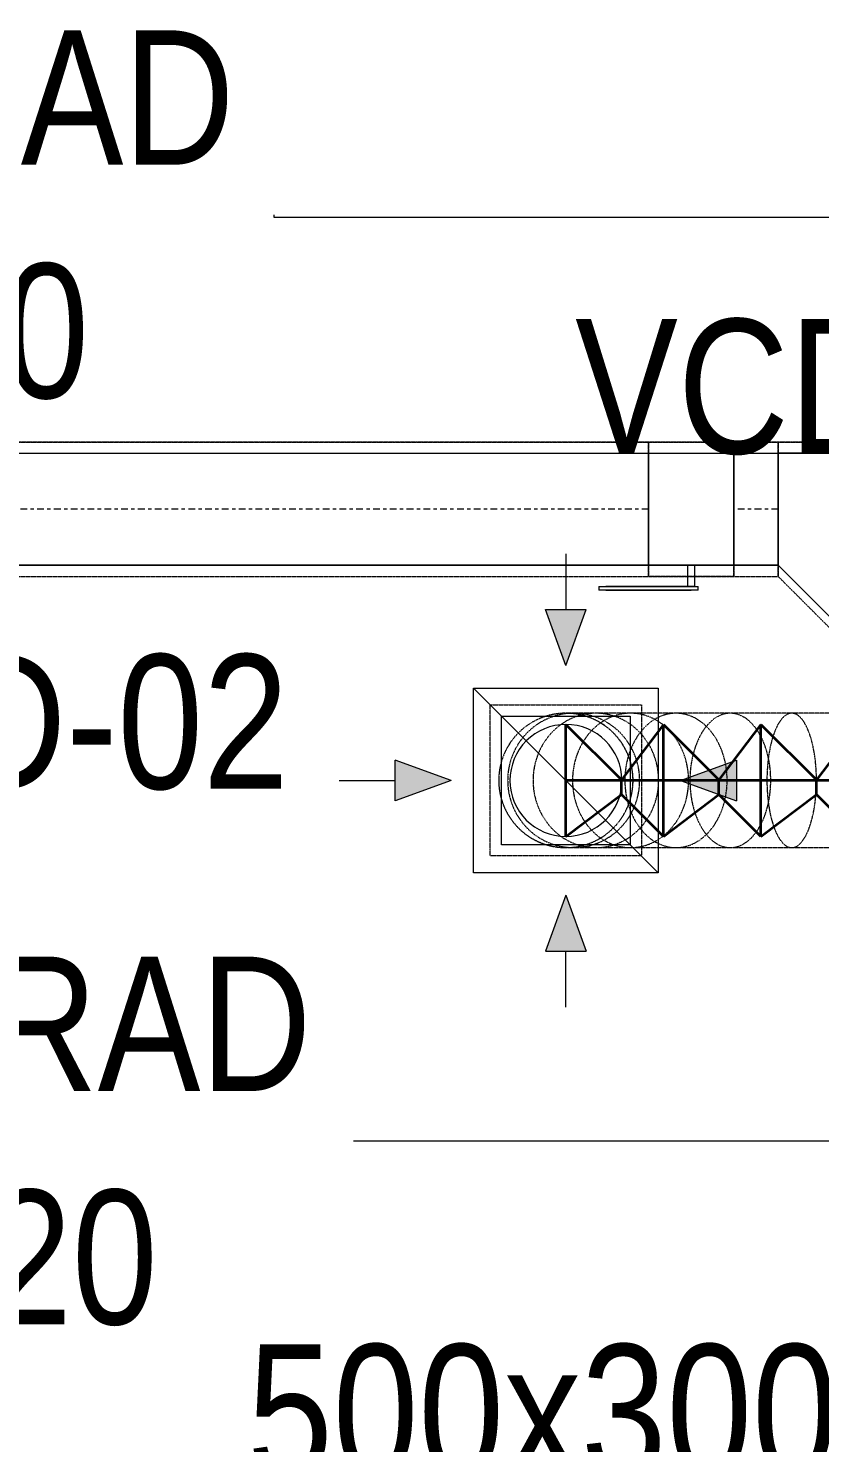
# Model space of a CAD drawing. Header units: inches. Extents: x -83664 to 20107, y -47222 to 19398.
# Drawn here: x -22907 to -21493, y -18322 to -15796 of the extents above; entities that cross this region are included whole.
import ezdxf

# ---------------------------------------------------------------- set-up
doc = ezdxf.new("R2010")
doc.units = ezdxf.units.IN
doc.header["$MEASUREMENT"] = 0
doc.linetypes.add('Center', pattern=[29.999999, 12, -6, 6, -6])
doc.linetypes.add('Hidden 0_50', pattern=[1.0584, 0.5292, -0.5292])
for name, color, linetype, lineweight in [('A-DETL-GENF', 7, 'Continuous', 9), ('G-ANNO-TEXT', 7, 'Continuous', 9), ('M-HVAC-CDFF', 7, 'Continuous', 9), ('M-HVAC-DUCT-CNTR', 7, 'Center', 9), ('M-HVAC-DUCT-IDEN', 7, 'Continuous', 18)]:
    doc.layers.add(name, color=color, linetype=linetype, lineweight=lineweight)
doc.layers.add('M-HVAC-DUCT', color=7, linetype='Continuous', lineweight=9, true_color=0xffe97f)
doc.layers.add('M-HVAC-DUCT-PATT', color=7, linetype='Continuous', lineweight=35, true_color=0x007f00)
doc.styles.add('Arial Narrow_21', font='ARIALN.TTF', dxfattribs={"height": 240})

# ---------------------------------------------------------------- blocks, each defined once
blk = doc.blocks.new('GCE-AT-Return Air Rectangular Diffuser - 230x230-7597546-FIRST FLOOR AC CONDITIONING LAYOUT - PART A')
at = {"layer": 'A-DETL-GENF', "true_color": 0xff00ff}
for points in [[(0, 205), (36.4, 305), (-36.4, 305)], [(-305, -36.4), (-205, 0), (-305, 36.4)], [(305, -36.4), (305, 36.4), (205, 0)], [(36.4, -305), (0, -205), (-36.4, -305)]]:
    blk.add_hatch(color=6, dxfattribs=at).paths.add_polyline_path(points)
at = {"layer": 'A-DETL-GENF', "color": 6, "true_color": 0xff00ff}
for p, q in [((0, 405), (0, 305)), ((0, 205), (-36.4, 305)), ((-36.4, 305), (36.4, 305)), ((0, 205), (36.4, 305)), ((-165, 165), (165, 165)), ((-165, -165), (-165, 165)), ((-165, 165), (165, -165)), ((165, 165), (165, -165)), ((-205, 0), (-305, 36.4)), ((-305, -36.4), (-305, 36.4)), ((205, 0), (305, 36.4)), ((305, 36.4), (305, -36.4)), ((405, 0), (305, 0)), ((-405, 0), (-305, 0)), ((-205, 0), (-305, -36.4)), ((205, 0), (305, -36.4)), ((165, -165), (-165, -165)), ((0, -205), (-36.4, -305)), ((0, -205), (36.4, -305)), ((-36.4, -305), (36.4, -305)), ((0, -405), (0, -305))]:
    blk.add_line(p, q, dxfattribs=at)
blk = doc.blocks.new('M_Rectangular to Round Transition - Angle - 45 Degree-7626202-FIRST FLOOR AC CONDITIONING LAYOUT - PART A')
at = {"layer": 'M-HVAC-DUCT', "color": 6, "true_color": 0xff00ff}
for p, q in [((132975.6, 86453.8), (133205.6, 86453.8)), ((132975.6, 86223.8), (132975.6, 86453.8)), ((133205.6, 86453.8), (133205.6, 86223.8)), ((133205.6, 86223.8), (132975.6, 86223.8))]:
    blk.add_line(p, q, dxfattribs=at)
for start, end in [(90, 180), (0, 90), (180, 270), (270, 0)]:
    blk.add_arc((133090.6, 86338.8), 100, start, end, dxfattribs=at)
blk = doc.blocks.new('M_Rec Tap - Beveled - Standard-7382275-FIRST FLOOR AC CONDITIONING LAYOUT - PART A')
at = {"layer": 'M-HVAC-DUCT', "color": 30, "true_color": 0xff7f00}
for p, q in [((100, 100), (-6.096, 100)), ((-6.096, 100), (100, 100)), ((-6.096, 100), (-6.096, -200)), ((-6.096, -200), (-6.096, 100)), ((100, 100), (100, -100)), ((100, -100), (100, 100)), ((0, -200), (100, -100)), ((0, -200), (100, -100)), ((-6.096, -200), (0, -200)), ((0, -200), (-6.096, -200))]:
    blk.add_line(p, q, dxfattribs=at)
blk = doc.blocks.new('TEMW-ME-DMP-Volume Control Damper - Standard-7399617-FIRST FLOOR AC CONDITIONING LAYOUT - PART A')
at = {"layer": 'M-HVAC-DUCT', "color": 30, "true_color": 0xff7f00}
for p, q in [((-165.1, 138.1), (-165.1, 144.4)), ((-152.4, 144.4), (-165.1, 144.4)), ((-165.1, 138.1), (-152.4, 138.1)), ((0, 144.4), (-152.4, 144.4)), ((-152.4, 144.4), (0, 144.4)), ((0, 138.1), (-152.4, 138.1)), ((-152.4, 138.1), (0, 138.1)), ((-6.3, 100), (-6.3, 138.1)), ((6.4, 138.1), (-6.3, 138.1)), ((6.4, 138.1), (-6.3, 138.1)), ((12.7, 144.4), (0, 144.4)), ((0, 138.1), (12.7, 138.1)), ((6.4, 138.1), (6.4, 100)), ((12.7, 144.4), (12.7, 138.1)), ((-76.2, 100), (-76.2, -100)), ((-76.2, -100), (-76.2, 100)), ((76.2, 100), (-76.2, 100)), ((-76.2, 100), (76.2, 100)), ((-76.2, 100), (76.2, 100)), ((-6.3, 100), (6.4, 100)), ((-6.3, 100), (6.4, 100)), ((76.2, 100), (76.2, -100)), ((76.2, -100), (76.2, 100)), ((-76.2, -100), (76.2, -100)), ((-76.2, -100), (76.2, -100)), ((-76.2, -100), (76.2, -100))]:
    blk.add_line(p, q, dxfattribs=at)
blk = doc.blocks.new('TEMW-SMBZ-HO-BM-HVAC-00002_rvt-1-FIRST FLOOR AC CONDITIONING LAYOUT - PART A')
at = {"layer": 'M-HVAC-DUCT', "color": 30, "linetype": 'Hidden 0_50', "true_color": 0xff7f00}
for p, q in [((129657.6, 81837), (126929.3, 81837)), ((126929.3, 81837), (129657.6, 81837)), ((129657.6, 81837), (129657.6, 81597)), ((129657.6, 81597), (129657.6, 81837)), ((129810, 81837), (129657.6, 81837)), ((129657.6, 81837), (129657.6, 81597)), ((129657.6, 81597), (129657.6, 81837)), ((129657.6, 81837), (129810, 81837)), ((129810, 81597), (129810, 81837)), ((129810, 81837), (129810, 81597)), ((129810, 81837), (129810, 81597)), ((129810, 81597), (129810, 81837)), ((129889.3, 81837), (129810, 81837)), ((129810, 81837), (129889.3, 81837)), ((129889.3, 81837), (130015.3, 81837)), ((129889.3, 81597), (129889.3, 81837)), ((129889.3, 81837), (129889.3, 81597)), ((130015.3, 81837), (129889.3, 81837)), ((129889.3, 81837), (129889.3, 81597)), ((129889.3, 81597), (129889.3, 81837)), ((126929.3, 81597), (129657.6, 81597)), ((126929.3, 81597), (129657.6, 81597)), ((129657.6, 81597), (129810, 81597)), ((129810, 81597), (129657.6, 81597)), ((129810, 81597), (129889.3, 81597)), ((129810, 81597), (129889.3, 81597)), ((129989.3, 81497), (129889.3, 81597)), ((129889.3, 81597), (129989.3, 81497))]:
    blk.add_line(p, q, dxfattribs=at)
at = {"layer": 'M-HVAC-DUCT', "color": 30, "true_color": 0xff7f00}
for p, q in [((126929.3, 81817), (129657.6, 81817)), ((126929.3, 81817), (129657.6, 81817)), ((129657.6, 81617), (129657.6, 81817)), ((129657.6, 81817), (129657.6, 81617)), ((129810, 81617), (129810, 81817)), ((129810, 81817), (129810, 81617)), ((129810, 81817), (129889.3, 81817)), ((129810, 81817), (129889.3, 81817)), ((129889.3, 81617), (129889.3, 81817)), ((129889.3, 81817), (129889.3, 81617)), ((129657.6, 81617), (126929.3, 81617)), ((126929.3, 81617), (129657.6, 81617)), ((129889.3, 81617), (129810, 81617)), ((129810, 81617), (129889.3, 81617))]:
    blk.add_line(p, q, dxfattribs=at)
at = {"layer": 'M-HVAC-DUCT', "color": 6, "linetype": 'Hidden 0_50', "true_color": 0xff00ff}
for p, q in [((129375.1, 81367.7), (129645.1, 81367.7)), ((129375.1, 81097.7), (129375.1, 81367.7)), ((129524, 81352.7), (129510.1, 81352.7)), ((129563.6, 81352.7), (129524, 81352.7)), ((129625.6, 81352.7), (129563.6, 81352.7)), ((129706.8, 81352.7), (129625.6, 81352.7)), ((129645.1, 81367.7), (129645.1, 81097.7)), ((129803.8, 81352.7), (129706.8, 81352.7)), ((129913.5, 81352.7), (129803.8, 81352.7)), ((130010, 81352.7), (129913.5, 81352.7)), ((129645.1, 81097.7), (129375.1, 81097.7)), ((129510.1, 81112.7), (129524, 81112.7)), ((129524, 81112.7), (129563.6, 81112.7)), ((129563.6, 81112.7), (129625.6, 81112.7)), ((129625.6, 81112.7), (129706.8, 81112.7)), ((129706.8, 81112.7), (129803.8, 81112.7)), ((129803.8, 81112.7), (129913.5, 81112.7)), ((129913.5, 81112.7), (130010, 81112.7))]:
    blk.add_line(p, q, dxfattribs=at)
for start, end in [(90, 270), (90, 180), (270, 90), (0, 90), (180, 270), (270, 0)]:
    blk.add_arc((129510.1, 81232.7), 120, start, end, dxfattribs=at)
for points in [[(129510.1, 81352.7), (129499.6, 81352.7), (129478.6, 81349.9), (129449.4, 81337.8), (129424.2, 81318.5), (129404.9, 81293.4), (129392.8, 81264.1), (129388.7, 81232.7), (129392.8, 81201.3), (129404.9, 81172), (129424.2, 81146.8), (129449.4, 81127.6), (129478.6, 81115.4), (129499.6, 81112.7), (129510.1, 81112.7)], [(129524, 81352.7), (129513.7, 81352.7), (129493.1, 81349.9), (129464.4, 81337.8), (129439.7, 81318.5), (129420.7, 81293.4), (129408.8, 81264.1), (129404.7, 81232.7), (129408.8, 81201.3), (129420.7, 81172), (129439.7, 81146.8), (129464.4, 81127.6), (129493.1, 81115.4), (129513.7, 81112.7), (129524, 81112.7)], [(129563.6, 81352.7), (129553.8, 81352.7), (129534.2, 81349.9), (129506.8, 81337.8), (129483.3, 81318.5), (129465.3, 81293.4), (129454, 81264.1), (129450.1, 81232.7), (129454, 81201.3), (129465.3, 81172), (129483.3, 81146.8), (129506.8, 81127.6), (129534.2, 81115.4), (129553.8, 81112.7), (129563.6, 81112.7)], [(129510.1, 81112.7), (129520.5, 81112.7), (129541.5, 81115.4), (129570.7, 81127.6), (129595.9, 81146.8), (129615.2, 81172), (129627.3, 81201.3), (129631.4, 81232.7), (129627.3, 81264.1), (129615.2, 81293.4), (129595.9, 81318.5), (129570.7, 81337.8), (129541.5, 81349.9), (129520.5, 81352.7), (129510.1, 81352.7)], [(129625.6, 81352.7), (129616.6, 81352.7), (129598.5, 81349.9), (129573.2, 81337.8), (129551.5, 81318.5), (129534.8, 81293.4), (129524.3, 81264.1), (129520.7, 81232.7), (129524.3, 81201.3), (129534.8, 81172), (129551.5, 81146.8), (129573.2, 81127.6), (129598.5, 81115.4), (129616.6, 81112.7), (129625.6, 81112.7)], [(129524, 81112.7), (129534.3, 81112.7), (129554.8, 81115.4), (129583.6, 81127.6), (129608.3, 81146.8), (129627.3, 81172), (129639.2, 81201.3), (129643.2, 81232.7), (129639.2, 81264.1), (129627.3, 81293.4), (129608.3, 81318.5), (129583.6, 81337.8), (129554.8, 81349.9), (129534.3, 81352.7), (129524, 81352.7)], [(129563.6, 81112.7), (129573.4, 81112.7), (129593, 81115.4), (129620.3, 81127.6), (129643.8, 81146.8), (129661.9, 81172), (129673.2, 81201.3), (129677.1, 81232.7), (129673.2, 81264.1), (129661.9, 81293.4), (129643.8, 81318.5), (129620.3, 81337.8), (129593, 81349.9), (129573.4, 81352.7), (129563.6, 81352.7)], [(129706.8, 81352.7), (129698.8, 81352.7), (129682.9, 81349.9), (129660.6, 81337.8), (129641.5, 81318.5), (129626.8, 81293.4), (129617.5, 81264.1), (129614.4, 81232.7), (129617.5, 81201.3), (129626.8, 81172), (129641.5, 81146.8), (129660.6, 81127.6), (129682.9, 81115.4), (129698.8, 81112.7), (129706.8, 81112.7)], [(129625.6, 81112.7), (129634.7, 81112.7), (129652.8, 81115.4), (129678.1, 81127.6), (129699.8, 81146.8), (129716.4, 81172), (129726.9, 81201.3), (129730.5, 81232.7), (129726.9, 81264.1), (129716.4, 81293.4), (129699.8, 81318.5), (129678.1, 81337.8), (129652.8, 81349.9), (129634.7, 81352.7), (129625.6, 81352.7)], [(129706.8, 81112.7), (129714.8, 81112.7), (129730.7, 81115.4), (129753, 81127.6), (129772.1, 81146.8), (129786.8, 81172), (129796, 81201.3), (129799.2, 81232.7), (129796, 81264.1), (129786.8, 81293.4), (129772.1, 81318.5), (129753, 81337.8), (129730.7, 81349.9), (129714.8, 81352.7), (129706.8, 81352.7)], [(129803.8, 81352.7), (129797.5, 81352.7), (129784.9, 81349.9), (129767.3, 81337.8), (129752.2, 81318.5), (129740.6, 81293.4), (129733.3, 81264.1), (129730.8, 81232.7), (129733.3, 81201.3), (129740.6, 81172), (129752.2, 81146.8), (129767.3, 81127.6), (129784.9, 81115.4), (129797.5, 81112.7), (129803.8, 81112.7)], [(129803.8, 81112.7), (129810.2, 81112.7), (129822.7, 81115.4), (129840.4, 81127.6), (129855.5, 81146.8), (129867.1, 81172), (129874.4, 81201.3), (129876.9, 81232.7), (129874.4, 81264.1), (129867.1, 81293.4), (129855.5, 81318.5), (129840.4, 81337.8), (129822.7, 81349.9), (129810.2, 81352.7), (129803.8, 81352.7)], [(129913.5, 81352.7), (129909.6, 81352.7), (129901.9, 81349.9), (129891.1, 81337.8), (129881.9, 81318.5), (129874.7, 81293.4), (129870.3, 81264.1), (129868.7, 81232.7), (129870.3, 81201.3), (129874.7, 81172), (129881.9, 81146.8), (129891.1, 81127.6), (129901.9, 81115.4), (129909.6, 81112.7), (129913.5, 81112.7)], [(129913.5, 81112.7), (129917.4, 81112.7), (129925.1, 81115.4), (129935.9, 81127.6), (129945.1, 81146.8), (129952.2, 81172), (129956.7, 81201.3), (129958.2, 81232.7), (129956.7, 81264.1), (129952.2, 81293.4), (129945.1, 81318.5), (129935.9, 81337.8), (129925.1, 81349.9), (129917.4, 81352.7), (129913.5, 81352.7)]]:
    blk.add_open_spline(points, degree=3, dxfattribs=at)
at = {"layer": 'M-HVAC-DUCT-CNTR', "color": 30, "true_color": 0xff7f00}
for p, q in [((129657.6, 81717), (126929.3, 81717)), ((129889.3, 81717), (129810, 81717))]:
    blk.add_line(p, q, dxfattribs=at)
at = {"layer": 'M-HVAC-DUCT-CNTR', "color": 6, "linetype": 'Continuous', "lineweight": 35, "true_color": 0xff00ff}
blk.add_open_spline([(130032.5, 81232.7), (129746.5, 81232.7), (129510.1, 81232.7), (129510.1, 81232.7)], degree=3, dxfattribs=at)
at = {"layer": 'M-HVAC-DUCT-PATT', "color": 6, "true_color": 0xff00ff}
for p, q in [((129510.1, 81132.7), (129510.1, 81332.7)), ((129510.1, 81332.7), (129609.2, 81233.5)), ((129684.2, 81332.7), (129609.2, 81233.5)), ((129684.2, 81132.7), (129684.2, 81332.7)), ((129684.2, 81132.7), (129684.2, 81332.7)), ((129684.2, 81332.7), (129783.4, 81233.5)), ((129858.4, 81332.7), (129783.4, 81233.5)), ((129858.4, 81132.7), (129858.4, 81332.7)), ((129858.4, 81132.7), (129858.4, 81332.7)), ((129858.4, 81332.7), (129957.5, 81233.5)), ((130032.5, 81332.7), (129957.5, 81233.5)), ((129609.2, 81207.7), (129609.2, 81233.5)), ((129783.4, 81207.7), (129783.4, 81233.5)), ((129957.5, 81207.7), (129957.5, 81233.5)), ((129510.1, 81132.7), (129609.2, 81207.7)), ((129684.2, 81132.7), (129609.2, 81207.7)), ((129684.2, 81132.7), (129783.4, 81207.7)), ((129858.4, 81132.7), (129783.4, 81207.7)), ((129858.4, 81132.7), (129957.5, 81207.7)), ((130032.5, 81132.7), (129957.5, 81207.7))]:
    blk.add_line(p, q, dxfattribs=at)
at = {"layer": 'M-HVAC-CDFF', "color": 6, "linetype": 'Hidden 0_50', "lineweight": 9, "true_color": 0xff00ff}
blk.add_blockref('GCE-AT-Return Air Rectangular Diffuser - 230x230-7597546-FIRST FLOOR AC CONDITIONING LAYOUT - PART A', (129510.1, 81232.7), dxfattribs=at)
at = {"layer": 'M-HVAC-DUCT', "color": 6, "linetype": 'Hidden 0_50', "lineweight": 9, "true_color": 0xff00ff, "extrusion": (0, 0, -1), "rotation": 180}
blk.add_blockref('TEMW-ME-DMP-Volume Control Damper - Standard-7399617-FIRST FLOOR AC CONDITIONING LAYOUT - PART A', (-129733.8, 81717), dxfattribs=at)
at = {"layer": 'M-HVAC-DUCT', "color": 6, "linetype": 'Hidden 0_50', "lineweight": 9, "true_color": 0xff00ff, "extrusion": (0, 0, -1)}
blk.add_blockref('M_Rec Tap - Beveled - Standard-7382275-FIRST FLOOR AC CONDITIONING LAYOUT - PART A', (-129989.3, 81717), dxfattribs=at)
at = {"layer": 'M-HVAC-DUCT', "color": 6, "linetype": 'Hidden 0_50', "lineweight": 9, "true_color": 0xff00ff, "rotation": 180}
blk.add_blockref('M_Rectangular to Round Transition - Angle - 45 Degree-7626202-FIRST FLOOR AC CONDITIONING LAYOUT - PART A', (262600.7, 167571.5), dxfattribs=at)
blk = doc.blocks.new('TEMW-SMBZ-HO-BM-HVAC-00002_rvt-2-FIRST FLOOR AC CONDITIONING LAYOUT - PART A')
at = {"layer": 'M-HVAC-DUCT', "color": 30, "linetype": 'Hidden 0_50', "true_color": 0xff7f00}
for p, q in [((129657.6, 81837), (126929.3, 81837)), ((126929.3, 81837), (129657.6, 81837)), ((129657.6, 81837), (129657.6, 81597)), ((129657.6, 81597), (129657.6, 81837)), ((129810, 81837), (129657.6, 81837)), ((129657.6, 81837), (129657.6, 81597)), ((129657.6, 81597), (129657.6, 81837)), ((129657.6, 81837), (129810, 81837)), ((129810, 81597), (129810, 81837)), ((129810, 81837), (129810, 81597)), ((129810, 81837), (129810, 81597)), ((129810, 81597), (129810, 81837)), ((129889.3, 81837), (129810, 81837)), ((129810, 81837), (129889.3, 81837)), ((129889.3, 81837), (130015.3, 81837)), ((129889.3, 81597), (129889.3, 81837)), ((129889.3, 81837), (129889.3, 81597)), ((130015.3, 81837), (129889.3, 81837)), ((129889.3, 81837), (129889.3, 81597)), ((129889.3, 81597), (129889.3, 81837)), ((126929.3, 81597), (129657.6, 81597)), ((126929.3, 81597), (129657.6, 81597)), ((129657.6, 81597), (129810, 81597)), ((129810, 81597), (129657.6, 81597)), ((129810, 81597), (129889.3, 81597)), ((129810, 81597), (129889.3, 81597)), ((129989.3, 81497), (129889.3, 81597)), ((129889.3, 81597), (129989.3, 81497))]:
    blk.add_line(p, q, dxfattribs=at)
at = {"layer": 'M-HVAC-DUCT', "color": 30, "true_color": 0xff7f00}
for p, q in [((126929.3, 81817), (129657.6, 81817)), ((126929.3, 81817), (129657.6, 81817)), ((129657.6, 81617), (129657.6, 81817)), ((129657.6, 81817), (129657.6, 81617)), ((129810, 81617), (129810, 81817)), ((129810, 81817), (129810, 81617)), ((129810, 81817), (129889.3, 81817)), ((129810, 81817), (129889.3, 81817)), ((129889.3, 81617), (129889.3, 81817)), ((129889.3, 81817), (129889.3, 81617)), ((129657.6, 81617), (126929.3, 81617)), ((126929.3, 81617), (129657.6, 81617)), ((129889.3, 81617), (129810, 81617)), ((129810, 81617), (129889.3, 81617))]:
    blk.add_line(p, q, dxfattribs=at)
at = {"layer": 'M-HVAC-DUCT', "color": 6, "linetype": 'Hidden 0_50', "true_color": 0xff00ff}
for p, q in [((129375.1, 81367.7), (129645.1, 81367.7)), ((129375.1, 81097.7), (129375.1, 81367.7)), ((129524, 81352.7), (129510.1, 81352.7)), ((129563.6, 81352.7), (129524, 81352.7)), ((129625.6, 81352.7), (129563.6, 81352.7)), ((129706.8, 81352.7), (129625.6, 81352.7)), ((129645.1, 81367.7), (129645.1, 81097.7)), ((129803.8, 81352.7), (129706.8, 81352.7)), ((129913.5, 81352.7), (129803.8, 81352.7)), ((130010, 81352.7), (129913.5, 81352.7)), ((129645.1, 81097.7), (129375.1, 81097.7)), ((129510.1, 81112.7), (129524, 81112.7)), ((129524, 81112.7), (129563.6, 81112.7)), ((129563.6, 81112.7), (129625.6, 81112.7)), ((129625.6, 81112.7), (129706.8, 81112.7)), ((129706.8, 81112.7), (129803.8, 81112.7)), ((129803.8, 81112.7), (129913.5, 81112.7)), ((129913.5, 81112.7), (130010, 81112.7))]:
    blk.add_line(p, q, dxfattribs=at)
for start, end in [(90, 270), (90, 180), (270, 90), (0, 90), (180, 270), (270, 0)]:
    blk.add_arc((129510.1, 81232.7), 120, start, end, dxfattribs=at)
for points in [[(129510.1, 81352.7), (129499.6, 81352.7), (129478.6, 81349.9), (129449.4, 81337.8), (129424.2, 81318.5), (129404.9, 81293.4), (129392.8, 81264.1), (129388.7, 81232.7), (129392.8, 81201.3), (129404.9, 81172), (129424.2, 81146.8), (129449.4, 81127.6), (129478.6, 81115.4), (129499.6, 81112.7), (129510.1, 81112.7)], [(129524, 81352.7), (129513.7, 81352.7), (129493.1, 81349.9), (129464.4, 81337.8), (129439.7, 81318.5), (129420.7, 81293.4), (129408.8, 81264.1), (129404.7, 81232.7), (129408.8, 81201.3), (129420.7, 81172), (129439.7, 81146.8), (129464.4, 81127.6), (129493.1, 81115.4), (129513.7, 81112.7), (129524, 81112.7)], [(129563.6, 81352.7), (129553.8, 81352.7), (129534.2, 81349.9), (129506.8, 81337.8), (129483.3, 81318.5), (129465.3, 81293.4), (129454, 81264.1), (129450.1, 81232.7), (129454, 81201.3), (129465.3, 81172), (129483.3, 81146.8), (129506.8, 81127.6), (129534.2, 81115.4), (129553.8, 81112.7), (129563.6, 81112.7)], [(129510.1, 81112.7), (129520.5, 81112.7), (129541.5, 81115.4), (129570.7, 81127.6), (129595.9, 81146.8), (129615.2, 81172), (129627.3, 81201.3), (129631.4, 81232.7), (129627.3, 81264.1), (129615.2, 81293.4), (129595.9, 81318.5), (129570.7, 81337.8), (129541.5, 81349.9), (129520.5, 81352.7), (129510.1, 81352.7)], [(129625.6, 81352.7), (129616.6, 81352.7), (129598.5, 81349.9), (129573.2, 81337.8), (129551.5, 81318.5), (129534.8, 81293.4), (129524.3, 81264.1), (129520.7, 81232.7), (129524.3, 81201.3), (129534.8, 81172), (129551.5, 81146.8), (129573.2, 81127.6), (129598.5, 81115.4), (129616.6, 81112.7), (129625.6, 81112.7)], [(129524, 81112.7), (129534.3, 81112.7), (129554.8, 81115.4), (129583.6, 81127.6), (129608.3, 81146.8), (129627.3, 81172), (129639.2, 81201.3), (129643.2, 81232.7), (129639.2, 81264.1), (129627.3, 81293.4), (129608.3, 81318.5), (129583.6, 81337.8), (129554.8, 81349.9), (129534.3, 81352.7), (129524, 81352.7)], [(129563.6, 81112.7), (129573.4, 81112.7), (129593, 81115.4), (129620.3, 81127.6), (129643.8, 81146.8), (129661.9, 81172), (129673.2, 81201.3), (129677.1, 81232.7), (129673.2, 81264.1), (129661.9, 81293.4), (129643.8, 81318.5), (129620.3, 81337.8), (129593, 81349.9), (129573.4, 81352.7), (129563.6, 81352.7)], [(129706.8, 81352.7), (129698.8, 81352.7), (129682.9, 81349.9), (129660.6, 81337.8), (129641.5, 81318.5), (129626.8, 81293.4), (129617.5, 81264.1), (129614.4, 81232.7), (129617.5, 81201.3), (129626.8, 81172), (129641.5, 81146.8), (129660.6, 81127.6), (129682.9, 81115.4), (129698.8, 81112.7), (129706.8, 81112.7)], [(129625.6, 81112.7), (129634.7, 81112.7), (129652.8, 81115.4), (129678.1, 81127.6), (129699.8, 81146.8), (129716.4, 81172), (129726.9, 81201.3), (129730.5, 81232.7), (129726.9, 81264.1), (129716.4, 81293.4), (129699.8, 81318.5), (129678.1, 81337.8), (129652.8, 81349.9), (129634.7, 81352.7), (129625.6, 81352.7)], [(129706.8, 81112.7), (129714.8, 81112.7), (129730.7, 81115.4), (129753, 81127.6), (129772.1, 81146.8), (129786.8, 81172), (129796, 81201.3), (129799.2, 81232.7), (129796, 81264.1), (129786.8, 81293.4), (129772.1, 81318.5), (129753, 81337.8), (129730.7, 81349.9), (129714.8, 81352.7), (129706.8, 81352.7)], [(129803.8, 81352.7), (129797.5, 81352.7), (129784.9, 81349.9), (129767.3, 81337.8), (129752.2, 81318.5), (129740.6, 81293.4), (129733.3, 81264.1), (129730.8, 81232.7), (129733.3, 81201.3), (129740.6, 81172), (129752.2, 81146.8), (129767.3, 81127.6), (129784.9, 81115.4), (129797.5, 81112.7), (129803.8, 81112.7)], [(129803.8, 81112.7), (129810.2, 81112.7), (129822.7, 81115.4), (129840.4, 81127.6), (129855.5, 81146.8), (129867.1, 81172), (129874.4, 81201.3), (129876.9, 81232.7), (129874.4, 81264.1), (129867.1, 81293.4), (129855.5, 81318.5), (129840.4, 81337.8), (129822.7, 81349.9), (129810.2, 81352.7), (129803.8, 81352.7)], [(129913.5, 81352.7), (129909.6, 81352.7), (129901.9, 81349.9), (129891.1, 81337.8), (129881.9, 81318.5), (129874.7, 81293.4), (129870.3, 81264.1), (129868.7, 81232.7), (129870.3, 81201.3), (129874.7, 81172), (129881.9, 81146.8), (129891.1, 81127.6), (129901.9, 81115.4), (129909.6, 81112.7), (129913.5, 81112.7)], [(129913.5, 81112.7), (129917.4, 81112.7), (129925.1, 81115.4), (129935.9, 81127.6), (129945.1, 81146.8), (129952.2, 81172), (129956.7, 81201.3), (129958.2, 81232.7), (129956.7, 81264.1), (129952.2, 81293.4), (129945.1, 81318.5), (129935.9, 81337.8), (129925.1, 81349.9), (129917.4, 81352.7), (129913.5, 81352.7)]]:
    blk.add_open_spline(points, degree=3, dxfattribs=at)
at = {"layer": 'M-HVAC-DUCT-CNTR', "color": 30, "true_color": 0xff7f00}
for p, q in [((129657.6, 81717), (126929.3, 81717)), ((129889.3, 81717), (129810, 81717))]:
    blk.add_line(p, q, dxfattribs=at)
at = {"layer": 'M-HVAC-DUCT-CNTR', "color": 6, "linetype": 'Continuous', "lineweight": 35, "true_color": 0xff00ff}
blk.add_open_spline([(130032.5, 81232.7), (129746.5, 81232.7), (129510.1, 81232.7), (129510.1, 81232.7)], degree=3, dxfattribs=at)
at = {"layer": 'M-HVAC-DUCT-PATT', "color": 6, "true_color": 0xff00ff}
for p, q in [((129510.1, 81132.7), (129510.1, 81332.7)), ((129510.1, 81332.7), (129609.2, 81233.5)), ((129684.2, 81332.7), (129609.2, 81233.5)), ((129684.2, 81132.7), (129684.2, 81332.7)), ((129684.2, 81132.7), (129684.2, 81332.7)), ((129684.2, 81332.7), (129783.4, 81233.5)), ((129858.4, 81332.7), (129783.4, 81233.5)), ((129858.4, 81132.7), (129858.4, 81332.7)), ((129858.4, 81132.7), (129858.4, 81332.7)), ((129858.4, 81332.7), (129957.5, 81233.5)), ((130032.5, 81332.7), (129957.5, 81233.5)), ((129609.2, 81207.7), (129609.2, 81233.5)), ((129783.4, 81207.7), (129783.4, 81233.5)), ((129957.5, 81207.7), (129957.5, 81233.5)), ((129510.1, 81132.7), (129609.2, 81207.7)), ((129684.2, 81132.7), (129609.2, 81207.7)), ((129684.2, 81132.7), (129783.4, 81207.7)), ((129858.4, 81132.7), (129783.4, 81207.7)), ((129858.4, 81132.7), (129957.5, 81207.7)), ((130032.5, 81132.7), (129957.5, 81207.7))]:
    blk.add_line(p, q, dxfattribs=at)
at = {"layer": 'M-HVAC-CDFF', "color": 6, "linetype": 'Hidden 0_50', "lineweight": 9, "true_color": 0xff00ff}
blk.add_blockref('GCE-AT-Return Air Rectangular Diffuser - 230x230-7597546-FIRST FLOOR AC CONDITIONING LAYOUT - PART A', (129510.1, 81232.7), dxfattribs=at)
at = {"layer": 'M-HVAC-DUCT', "color": 6, "linetype": 'Hidden 0_50', "lineweight": 9, "true_color": 0xff00ff, "extrusion": (0, 0, -1), "rotation": 180}
blk.add_blockref('TEMW-ME-DMP-Volume Control Damper - Standard-7399617-FIRST FLOOR AC CONDITIONING LAYOUT - PART A', (-129733.8, 81717), dxfattribs=at)
at = {"layer": 'M-HVAC-DUCT', "color": 6, "linetype": 'Hidden 0_50', "lineweight": 9, "true_color": 0xff00ff, "extrusion": (0, 0, -1)}
blk.add_blockref('M_Rec Tap - Beveled - Standard-7382275-FIRST FLOOR AC CONDITIONING LAYOUT - PART A', (-129989.3, 81717), dxfattribs=at)
at = {"layer": 'M-HVAC-DUCT', "color": 6, "linetype": 'Hidden 0_50', "lineweight": 9, "true_color": 0xff00ff, "rotation": 180}
blk.add_blockref('M_Rectangular to Round Transition - Angle - 45 Degree-7626202-FIRST FLOOR AC CONDITIONING LAYOUT - PART A', (262600.7, 167571.5), dxfattribs=at)

msp = doc.modelspace()

# ---------------------------------------------------------------- linework, layer by layer
at = {"layer": 'M-HVAC-DUCT-IDEN', "lineweight": 9}
for p, q in [((-22468, -16133.9), (-22468, -16129.2)), ((-21217.4, -16133.9), (-22468, -16133.9)), ((-21293.1, -17783.8), (-22326, -17783.8))]:
    msp.add_line(p, q, dxfattribs=at)

# ---------------------------------------------------------------- block references
at = {"lineweight": 5}
for name in ['TEMW-SMBZ-HO-BM-HVAC-00002_rvt-1-FIRST FLOOR AC CONDITIONING LAYOUT - PART A', 'TEMW-SMBZ-HO-BM-HVAC-00002_rvt-2-FIRST FLOOR AC CONDITIONING LAYOUT - PART A']:
    msp.add_blockref(name, (-151456.7, -98372.2), dxfattribs=at)

# ---------------------------------------------------------------- texts
at = {"layer": 'G-ANNO-TEXT', "char_height": 240, "attachment_point": 1, "style": 'Arial Narrow_21'}
for s, insert, width in [('VCD', (-21929.9, -16315.5), 733.544), ('RD-02', (-23236, -16914.5), 1010.126)]:
    msp.add_mtext(s, dxfattribs=dict(at, insert=insert, width=width))
at = {"layer": 'M-HVAC-DUCT-IDEN', "lineweight": 9, "char_height": 240, "attachment_point": 1, "style": 'Arial Narrow_21'}
for s, insert, width in [('500x300 SAD', (-24235, -15799.7), 2128.48), ('BOD : 3180', (-24235, -16216.4), 1803.797), ('250x200 RAD', (-24112.5, -17454.2), 2152.531), ('BOD : 3420', (-24112.5, -17870.9), 1803.797), ('500x300 SAD', (-22515.8, -18146.7), 2128.48)]:
    msp.add_mtext(s, dxfattribs=dict(at, insert=insert, width=width))

doc.saveas('drawing.dxf')
